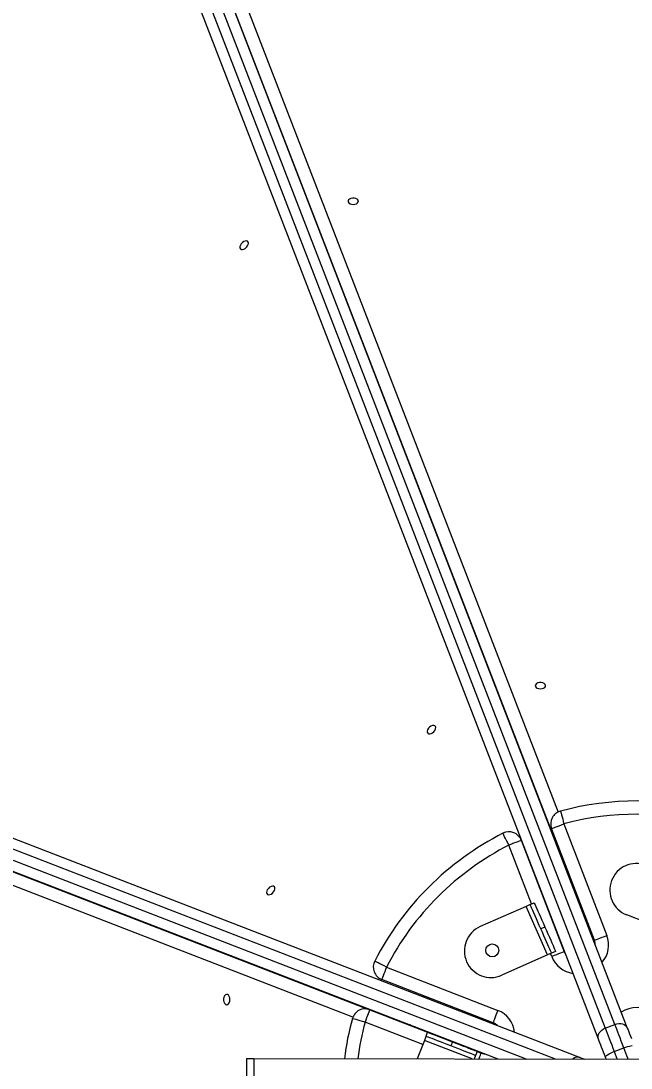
# Model space of a CAD drawing. Header units: millimetres. Extents: x -6332 to 8932, y -6739 to 7096.
# Drawn here: x -2264 to -1850, y 409 to 1119 of the extents above; entities that cross this region are included whole.
import ezdxf

# ---------------------------------------------------------------- set-up
doc = ezdxf.new("R2010")
doc.units = ezdxf.units.MM
for name, color, linetype in [('DIKOM_ОБЪЕКТ', 7, 'Continuous'), ('DIKOM_РАЗМЕР_ЗОНА', 7, 'Continuous'), ('DIKOM_РАЗМЕР_ОБЪЕКТА', 7, 'Continuous')]:
    doc.layers.add(name, color=color, linetype=linetype)
doc.styles.add('style1', font='arial.ttf', dxfattribs={"width": 0.8})
doc.dimstyles.new('1-50', dxfattribs={"dimtxt": 300, "dimasz": 200, "dimexe": 100, "dimexo": 0, "dimgap": 100, "dimtad": 1, "dimtxsty": 'style1', "dimcen": 200, "dimclrd": 7, "dimclre": 7, "dimclrt": 7, "dimadec": 1, "dimazin": 2, "dimtfac": 1, "dimtmove": 0, "dimatfit": 2, "dimfxl": 0, "dimlwd": 25, "dimlwe": 18, "dimarcsym": 0})

# ---------------------------------------------------------------- blocks, each defined once
blk = doc.blocks.new('*D9')
at = {"layer": 'Defpoints', "color": 0, "transparency": 16777216}
for p in [(777.17, 5593.97), (-4228.73, -3389.78), (7301.72, -3389.78)]:
    blk.add_point(p, dxfattribs=at)
at = {"layer": 'DIKOM_РАЗМЕР_ОБЪЕКТА', "color": 7, "lineweight": 18, "transparency": 16777216}
for p, q in [((777.17, 5593.97), (7401.72, 5593.97)), ((-4228.73, -3389.78), (7401.72, -3389.78))]:
    blk.add_line(p, q, dxfattribs=at)
at = {"layer": 'DIKOM_РАЗМЕР_ОБЪЕКТА', "color": 7, "lineweight": 25, "transparency": 16777216}
blk.add_line((7301.72, 5393.97), (7301.72, -3189.78), dxfattribs=at)
at = {"layer": 'DIKOM_РАЗМЕР_ОБЪЕКТА', "color": 7, "transparency": 16777216}
for points in [[(7268.39, 5393.97), (7335.06, 5393.97), (7301.72, 5593.97)], [(7268.39, -3189.78), (7335.06, -3189.78), (7301.72, -3389.78)]]:
    blk.add_solid(points, dxfattribs=at)
at = {"layer": 'DIKOM_РАЗМЕР_ОБЪЕКТА', "color": 7, "transparency": 16777216, "insert": (7048.55, 1153.71), "char_height": 300, "attachment_point": 5, "rotation": 90, "style": 'style1'}
blk.add_mtext('9000', dxfattribs=at)
blk = doc.blocks.new('*D10')
at = {"layer": 'Defpoints', "color": 0, "transparency": 16777216}
for p in [(4034.78, 3636.59), (-4490.85, -1960.46), (4034.78, -5533.39)]:
    blk.add_point(p, dxfattribs=at)
at = {"layer": 'DIKOM_РАЗМЕР_ОБЪЕКТА', "color": 7, "lineweight": 18, "transparency": 16777216}
for p, q in [((4034.78, 3636.59), (4034.78, -5633.39)), ((-4490.85, -1960.46), (-4490.85, -5633.39))]:
    blk.add_line(p, q, dxfattribs=at)
at = {"layer": 'DIKOM_РАЗМЕР_ОБЪЕКТА', "color": 7, "lineweight": 25, "transparency": 16777216}
blk.add_line((-4290.85, -5533.39), (3834.78, -5533.39), dxfattribs=at)
at = {"layer": 'DIKOM_РАЗМЕР_ОБЪЕКТА', "color": 7, "transparency": 16777216}
for points in [[(-4290.85, -5500.05), (-4290.85, -5566.72), (-4490.85, -5533.39)], [(3834.78, -5500.05), (3834.78, -5566.72), (4034.78, -5533.39)]]:
    blk.add_solid(points, dxfattribs=at)
at = {"layer": 'DIKOM_РАЗМЕР_ОБЪЕКТА', "color": 7, "transparency": 16777216, "insert": (308.03, -5280.21), "char_height": 300, "attachment_point": 5, "style": 'style1'}
blk.add_mtext('8500', dxfattribs=at)
blk = doc.blocks.new('*D11')
at = {"layer": 'Defpoints', "color": 0, "transparency": 16777216}
for p in [(1114.35, 7096.35), (-4349.59, -4627.34), (8831.76, -4627.34)]:
    blk.add_point(p, dxfattribs=at)
at = {"layer": 'DIKOM_РАЗМЕР_ЗОНА', "color": 7, "lineweight": 18, "transparency": 16777216}
for p, q in [((1114.35, 7096.35), (8931.76, 7096.35)), ((-4349.59, -4627.34), (8931.76, -4627.34))]:
    blk.add_line(p, q, dxfattribs=at)
at = {"layer": 'DIKOM_РАЗМЕР_ЗОНА', "color": 7, "lineweight": 25, "transparency": 16777216}
blk.add_line((8831.76, 6896.35), (8831.76, -4427.34), dxfattribs=at)
at = {"layer": 'DIKOM_РАЗМЕР_ЗОНА', "color": 7, "transparency": 16777216}
for points in [[(8798.42, 6896.35), (8865.09, 6896.35), (8831.76, 7096.35)], [(8798.42, -4427.34), (8865.09, -4427.34), (8831.76, -4627.34)]]:
    blk.add_solid(points, dxfattribs=at)
at = {"layer": 'DIKOM_РАЗМЕР_ЗОНА', "color": 7, "transparency": 16777216, "insert": (8578.59, 1308.2), "char_height": 300, "attachment_point": 5, "rotation": 90, "style": 'style1'}
blk.add_mtext('11750', dxfattribs=at)
blk = doc.blocks.new('*D12')
at = {"layer": 'Defpoints', "color": 0, "transparency": 16777216}
for p in [(6134.38, 3354.85), (-6332, -2644.93), (6134.38, -6639)]:
    blk.add_point(p, dxfattribs=at)
at = {"layer": 'DIKOM_РАЗМЕР_ЗОНА', "color": 7, "lineweight": 18, "transparency": 16777216}
for p, q in [((6134.38, 3354.85), (6134.38, -6739)), ((-6332, -2644.93), (-6332, -6739))]:
    blk.add_line(p, q, dxfattribs=at)
at = {"layer": 'DIKOM_РАЗМЕР_ЗОНА', "color": 7, "lineweight": 25, "transparency": 16777216}
blk.add_line((-6132, -6639), (5934.38, -6639), dxfattribs=at)
at = {"layer": 'DIKOM_РАЗМЕР_ЗОНА', "color": 7, "transparency": 16777216}
for points in [[(-6132, -6605.67), (-6132, -6672.33), (-6332, -6639)], [(5934.38, -6605.67), (5934.38, -6672.33), (6134.38, -6639)]]:
    blk.add_solid(points, dxfattribs=at)
at = {"layer": 'DIKOM_РАЗМЕР_ЗОНА', "color": 7, "transparency": 16777216, "insert": (-98.81, -6385.83), "char_height": 300, "attachment_point": 5, "style": 'style1'}
blk.add_mtext('12500', dxfattribs=at)

msp = doc.modelspace()

# ---------------------------------------------------------------- linework, layer by layer
at = {"layer": 'DIKOM_ОБЪЕКТ', "color": 7, "linetype": 'Continuous', "lineweight": 15}
for p, q in [((-2211.467, 1388.641), (-1899.863, 582.608)), ((-1894.594, 544.841), (-2218.278, 1382.123)), ((-1861.371, 438.7), (-2221.814, 1371.065)), ((-2228.343, 1368.541), (-1867.9, 436.175)), ((-2213.351, 1368.588), (-1852.908, 436.222)), ((-1872.495, 428.65), (-2232.938, 1361.015)), ((-2041.908, 997.372), (-2042.191, 996.686)), ((-2042.191, 996.686), (-2042.096, 995.982)), ((-2042.096, 995.982), (-2041.633, 995.335)), ((-2041.278, 997.963), (-2041.908, 997.372)), ((-2041.633, 995.335), (-2040.853, 994.815)), ((-2040.369, 998.397), (-2041.278, 997.963)), ((-2040.853, 994.815), (-2039.84, 994.479)), ((-2039.279, 998.627), (-2040.369, 998.397)), ((-2039.84, 994.479), (-2038.703, 994.362)), ((-2038.127, 998.627), (-2039.279, 998.627)), ((-2038.703, 994.362), (-2037.567, 994.479)), ((-2037.037, 998.397), (-2038.127, 998.627)), ((-2037.567, 994.479), (-2036.554, 994.815)), ((-2036.128, 997.963), (-2037.037, 998.397)), ((-2036.554, 994.815), (-2035.773, 995.335)), ((-2035.498, 997.372), (-2036.128, 997.963)), ((-2035.773, 995.335), (-2035.31, 995.982)), ((-2035.215, 996.686), (-2035.498, 997.372)), ((-2035.31, 995.982), (-2035.215, 996.686)), ((-2115.185, 966.657), (-2115.481, 965.717)), ((-2115.481, 965.717), (-2115.467, 964.88)), ((-2114.611, 967.596), (-2115.185, 966.657)), ((-2113.821, 968.434), (-2114.611, 967.596)), ((-2112.902, 969.079), (-2113.821, 968.434)), ((-2111.951, 969.462), (-2112.902, 969.079)), ((-2111.073, 969.541), (-2111.951, 969.462)), ((-2111.869, 964.528), (-2111.002, 965.28)), ((-2110.363, 969.307), (-2111.073, 969.541)), ((-2111.002, 965.28), (-2110.311, 966.18)), ((-2109.898, 968.786), (-2110.363, 969.307)), ((-2110.311, 966.18), (-2109.87, 967.133)), ((-2109.727, 968.034), (-2109.898, 968.786)), ((-2109.87, 967.133), (-2109.727, 968.034)), ((-2115.467, 964.88), (-2115.145, 964.234)), ((-2115.145, 964.234), (-2114.549, 963.851)), ((-2114.549, 963.851), (-2113.744, 963.773)), ((-2113.744, 963.773), (-2112.817, 964.007)), ((-2112.817, 964.007), (-2111.869, 964.528)), ((-2817.259, 776.695), (-1884.893, 416.252)), ((-1901.549, 415.186), (-2824.784, 772.1)), ((-2838.366, 762.035), (-2028.827, 449.076)), ((-2827.309, 765.571), (-1921.053, 415.221)), ((-2038.955, 443.66), (-2844.885, 755.224)), ((-1940.556, 415.257), (-2824.831, 757.108)), ((-1915.005, 669.108), (-1915.288, 668.424)), ((-1915.288, 668.424), (-1915.193, 667.719)), ((-1915.193, 667.719), (-1914.73, 667.072)), ((-1914.375, 669.7), (-1915.005, 669.108)), ((-1914.73, 667.072), (-1913.95, 666.552)), ((-1913.466, 670.134), (-1914.375, 669.7)), ((-1912.376, 670.364), (-1913.466, 670.134)), ((-1911.224, 670.364), (-1912.376, 670.364)), ((-1910.134, 670.134), (-1911.224, 670.364)), ((-1909.225, 669.7), (-1910.134, 670.134)), ((-1909.65, 666.552), (-1908.87, 667.072)), ((-1908.595, 669.108), (-1909.225, 669.7)), ((-1908.87, 667.072), (-1908.407, 667.719)), ((-1908.312, 668.424), (-1908.595, 669.108)), ((-1908.407, 667.719), (-1908.312, 668.424)), ((-1913.95, 666.552), (-1912.937, 666.215)), ((-1912.937, 666.215), (-1911.8, 666.099)), ((-1911.8, 666.099), (-1910.664, 666.215)), ((-1910.664, 666.215), (-1909.65, 666.552)), ((-1987.708, 639.333), (-1988.282, 638.393)), ((-1986.918, 640.171), (-1987.708, 639.333)), ((-1985.998, 640.816), (-1986.918, 640.171)), ((-1985.048, 641.199), (-1985.998, 640.816)), ((-1984.17, 641.277), (-1985.048, 641.199)), ((-1983.46, 641.044), (-1984.17, 641.277)), ((-1982.995, 640.523), (-1983.46, 641.044)), ((-1983.408, 637.918), (-1982.967, 638.87)), ((-1982.824, 639.771), (-1982.995, 640.523)), ((-1982.967, 638.87), (-1982.824, 639.771)), ((-1988.282, 638.393), (-1988.578, 637.454)), ((-1988.578, 637.454), (-1988.564, 636.616)), ((-1988.564, 636.616), (-1988.242, 635.971)), ((-1988.242, 635.971), (-1987.646, 635.589)), ((-1987.646, 635.589), (-1986.841, 635.51)), ((-1986.841, 635.51), (-1985.914, 635.744)), ((-1985.914, 635.744), (-1984.966, 636.265)), ((-1984.966, 636.265), (-1984.099, 637.016)), ((-1984.099, 637.016), (-1983.408, 637.918)), ((-1898.169, 583.252), (-1898.124, 583.085)), ((-1898.124, 583.085), (-1897.992, 582.59)), ((-1897.992, 582.59), (-1897.776, 581.787)), ((-1897.776, 581.787), (-1897.486, 580.706)), ((-1897.486, 580.706), (-1897.132, 579.389)), ((-1897.132, 579.389), (-1896.729, 577.886)), ((-1896.729, 577.886), (-1896.291, 576.255)), ((-1896.291, 576.255), (-1895.836, 574.559)), ((-1937.185, 568.065), (-1937.263, 568.219)), ((-1936.952, 567.609), (-1937.185, 568.065)), ((-1936.574, 566.868), (-1936.952, 567.609)), ((-1904.237, 571.329), (-1904.075, 571.391)), ((-1875.184, 495.772), (-1904.237, 571.329)), ((-1904.075, 571.391), (-1903.597, 571.575)), ((-1903.597, 571.575), (-1902.821, 571.874)), ((-1902.821, 571.874), (-1901.776, 572.275)), ((-1901.776, 572.275), (-1900.503, 572.765)), ((-1900.503, 572.765), (-1899.051, 573.323)), ((-1899.051, 573.323), (-1897.475, 573.929)), ((-1897.475, 573.929), (-1895.836, 574.559)), ((-1895.836, 574.559), (-1866.783, 499.002)), ((-1936.065, 565.871), (-1936.574, 566.868)), ((-1935.445, 564.657), (-1936.065, 565.871)), ((-1934.737, 563.271), (-1935.445, 564.657)), ((-1933.97, 561.767), (-1934.737, 563.271)), ((-1933.171, 560.203), (-1933.97, 561.767)), ((-1931.533, 560.833), (-1933.171, 560.203)), ((-1929.957, 561.44), (-1931.533, 560.833)), ((-1928.504, 561.998), (-1929.957, 561.44)), ((-1927.231, 562.487), (-1928.504, 561.998)), ((-1926.187, 562.889), (-1927.231, 562.487)), ((-1925.41, 563.188), (-1926.187, 562.889)), ((-1924.932, 563.371), (-1925.41, 563.188)), ((-1924.771, 563.433), (-1924.932, 563.371)), ((-1924.771, 563.433), (-1895.718, 487.876)), ((-1917.84, 520.331), (-1933.171, 560.203)), ((-1894.594, 544.841), (-1894.467, 545.922)), ((-1894.594, 544.051), (-1894.594, 544.841)), ((-1894.074, 543.867), (-1894.594, 544.841)), ((-1893.347, 543.008), (-1894.074, 543.867)), ((-2093.514, 532.358), (-2094.44, 532.124)), ((-2092.709, 532.279), (-2093.514, 532.358)), ((-2092.112, 531.897), (-2092.709, 532.279)), ((-1914.466, 536.634), (-1914.1, 536.268)), ((-1913.83, 535.219), (-1914.1, 536.268)), ((-1913.791, 534.879), (-1913.83, 535.219)), ((-1912.579, 531.725), (-1912.621, 532.444)), ((-2097.387, 528.997), (-2097.53, 528.097)), ((-2097.53, 528.097), (-2097.36, 527.345)), ((-2096.946, 529.95), (-2097.387, 528.997)), ((-2097.36, 527.345), (-2096.894, 526.824)), ((-2096.255, 530.851), (-2096.946, 529.95)), ((-2096.894, 526.824), (-2096.184, 526.59)), ((-2095.388, 531.603), (-2096.255, 530.851)), ((-2096.184, 526.59), (-2095.306, 526.669)), ((-2094.44, 532.124), (-2095.388, 531.603)), ((-2095.306, 526.669), (-2094.356, 527.051)), ((-2094.356, 527.051), (-2093.436, 527.697)), ((-2093.436, 527.697), (-2092.646, 528.534)), ((-2092.646, 528.534), (-2092.072, 529.474)), ((-2091.79, 531.251), (-2092.112, 531.897)), ((-2092.072, 529.474), (-2091.776, 530.414)), ((-2091.776, 530.414), (-2091.79, 531.251)), ((-1921.555, 518.687), (-1952.648, 504.932)), ((-1921.02, 518.924), (-1921.555, 518.687)), ((-1906.99, 485.765), (-1921.555, 518.687)), ((-1920.505, 519.152), (-1921.02, 518.924)), ((-1920.031, 519.362), (-1920.505, 519.152)), ((-1919.615, 519.546), (-1920.031, 519.362)), ((-1919.274, 519.697), (-1919.615, 519.546)), ((-1919.02, 519.809), (-1919.274, 519.697)), ((-1918.864, 519.878), (-1919.02, 519.809)), ((-1918.811, 519.901), (-1918.864, 519.878)), ((-1918.811, 519.901), (-1916.068, 521.115)), ((-1918.737, 519.733), (-1918.811, 519.901)), ((-1918.516, 519.234), (-1918.737, 519.733)), ((-1918.153, 518.414), (-1918.516, 519.234)), ((-1917.655, 517.288), (-1918.153, 518.414)), ((-1916.068, 521.115), (-1915.994, 520.947)), ((-1915.994, 520.947), (-1915.773, 520.448)), ((-1915.773, 520.448), (-1915.41, 519.627)), ((-1915.41, 519.627), (-1914.912, 518.502)), ((-1914.912, 518.502), (-1914.289, 517.094)), ((-1917.033, 515.881), (-1917.655, 517.288)), ((-1916.298, 514.22), (-1917.033, 515.881)), ((-1915.466, 512.34), (-1916.298, 514.22)), ((-1914.554, 510.278), (-1915.466, 512.34)), ((-1914.289, 517.094), (-1913.555, 515.433)), ((-1913.555, 515.433), (-1912.723, 513.553)), ((-1912.723, 513.553), (-1911.811, 511.492)), ((-1911.811, 511.492), (-1910.837, 509.291)), ((-1821.569, 500.635), (-1853.281, 512.895)), ((-1913.581, 508.078), (-1914.554, 510.278)), ((-1912.566, 505.783), (-1913.581, 508.078)), ((-1911.529, 503.44), (-1912.566, 505.783)), ((-1908.786, 504.653), (-1911.529, 503.44)), ((-1910.837, 509.291), (-1909.822, 506.996)), ((-1909.822, 506.996), (-1908.786, 504.653)), ((-1908.786, 504.653), (-1907.749, 502.311)), ((-1910.493, 501.097), (-1911.529, 503.44)), ((-1909.478, 498.802), (-1910.493, 501.097)), ((-1908.504, 496.602), (-1909.478, 498.802)), ((-1907.749, 502.311), (-1906.734, 500.016)), ((-1906.734, 500.016), (-1905.76, 497.815)), ((-1905.76, 497.815), (-1904.849, 495.754)), ((-1873.768, 496.317), (-1872.723, 496.718)), ((-1872.723, 496.718), (-1871.45, 497.208)), ((-1871.45, 497.208), (-1869.998, 497.767)), ((-1869.998, 497.767), (-1868.422, 498.373)), ((-1868.422, 498.373), (-1866.783, 499.002)), ((-1907.592, 494.54), (-1908.504, 496.602)), ((-1906.76, 492.66), (-1907.592, 494.54)), ((-1906.026, 490.999), (-1906.76, 492.66)), ((-1905.403, 489.592), (-1906.026, 490.999)), ((-1904.905, 488.466), (-1905.403, 489.592)), ((-1904.849, 495.754), (-1904.017, 493.874)), ((-1904.017, 493.874), (-1903.282, 492.213)), ((-1903.282, 492.213), (-1902.659, 490.806)), ((-1902.659, 490.806), (-1902.161, 489.68)), ((-1902.161, 489.68), (-1901.798, 488.859)), ((-1875.184, 495.772), (-1875.022, 495.834)), ((-1875.022, 495.834), (-1874.544, 496.018)), ((-1874.544, 496.018), (-1873.768, 496.317)), ((-1906.99, 485.765), (-1938.084, 472.01)), ((-1906.455, 486.002), (-1906.99, 485.765)), ((-1905.941, 486.229), (-1906.455, 486.002)), ((-1905.466, 486.439), (-1905.941, 486.229)), ((-1905.05, 486.623), (-1905.466, 486.439)), ((-1904.709, 486.774), (-1905.05, 486.623)), ((-1904.542, 487.646), (-1904.905, 488.466)), ((-1904.118, 484.646), (-1904.903, 486.688)), ((-1904.456, 486.887), (-1904.709, 486.774)), ((-1904.321, 487.146), (-1904.542, 487.646)), ((-1904.3, 486.956), (-1904.456, 486.887)), ((-1904.247, 486.979), (-1904.321, 487.146)), ((-1904.247, 486.979), (-1904.3, 486.956)), ((-1901.503, 488.193), (-1904.247, 486.979)), ((-1902.479, 485.277), (-1904.118, 484.646)), ((-1900.903, 485.883), (-1902.479, 485.277)), ((-1901.798, 488.859), (-1901.578, 488.36)), ((-1901.578, 488.36), (-1901.503, 488.193)), ((-1899.451, 486.441), (-1900.903, 485.883)), ((-1898.178, 486.93), (-1899.451, 486.441)), ((-1897.133, 487.332), (-1898.178, 486.93)), ((-1896.357, 487.631), (-1897.133, 487.332)), ((-1895.879, 487.814), (-1896.357, 487.631)), ((-1895.718, 487.876), (-1895.879, 487.814)), ((-1895.718, 487.876), (-1894.926, 486.3)), ((-1894.926, 486.3), (-1894.592, 485.808)), ((-2023.98, 481.581), (-2024.134, 481.66)), ((-2023.525, 481.347), (-2023.98, 481.581)), ((-2022.786, 480.966), (-2023.525, 481.347)), ((-2021.791, 480.454), (-2022.786, 480.966)), ((-2020.578, 479.829), (-2021.791, 480.454)), ((-2019.195, 479.116), (-2020.578, 479.829)), ((-2017.694, 478.344), (-2019.195, 479.116)), ((-2016.133, 477.54), (-2017.694, 478.344)), ((-2016.769, 475.903), (-2017.381, 474.33)), ((-2016.133, 477.54), (-2016.769, 475.903)), ((-2016.133, 477.54), (-1940.681, 448.215)), ((-2019.331, 469.312), (-2019.393, 469.151)), ((-1943.942, 439.826), (-2019.393, 469.151)), ((-2019.145, 469.79), (-2019.331, 469.312)), ((-2018.844, 470.565), (-2019.145, 469.79)), ((-2018.438, 471.608), (-2018.844, 470.565)), ((-2017.944, 472.879), (-2018.438, 471.608)), ((-2017.381, 474.33), (-2017.944, 472.879)), ((-2126.378, 457.223), (-2126.607, 456.133)), ((-2126.607, 456.133), (-2126.607, 454.981)), ((-2126.607, 454.981), (-2126.378, 453.891)), ((-2125.944, 458.132), (-2126.378, 457.223)), ((-2125.352, 458.762), (-2125.944, 458.132)), ((-2124.667, 459.044), (-2125.352, 458.762)), ((-2123.962, 458.95), (-2124.667, 459.044)), ((-2123.315, 458.487), (-2123.962, 458.95)), ((-2122.795, 457.706), (-2123.315, 458.487)), ((-2122.459, 456.694), (-2122.795, 457.706)), ((-2122.795, 453.407), (-2122.459, 454.42)), ((-2122.343, 455.557), (-2122.459, 456.694)), ((-2122.459, 454.42), (-2122.343, 455.557)), ((-2126.378, 453.891), (-2125.944, 452.982)), ((-2125.944, 452.982), (-2125.352, 452.352)), ((-2125.352, 452.352), (-2124.667, 452.068)), ((-2124.667, 452.068), (-2123.962, 452.164)), ((-2123.962, 452.164), (-2123.315, 452.627)), ((-2123.315, 452.627), (-2122.795, 453.407)), ((-2028.318, 446.188), (-2027.912, 447.231)), ((-2027.912, 447.231), (-2027.611, 448.007)), ((-2027.611, 448.007), (-2027.426, 448.484)), ((-2027.426, 448.484), (-2027.363, 448.646)), ((-2027.363, 448.646), (-1971.471, 426.923)), ((-1940.681, 448.215), (-1941.317, 446.578)), ((-2039.14, 442.575), (-2039.307, 442.62)), ((-2038.646, 442.441), (-2039.14, 442.575)), ((-2037.844, 442.223), (-2038.646, 442.441)), ((-2036.764, 441.928), (-2037.844, 442.223)), ((-2035.448, 441.57), (-2036.764, 441.928)), ((-2033.947, 441.161), (-2035.448, 441.57)), ((-2032.317, 440.718), (-2033.947, 441.161)), ((-2030.623, 440.257), (-2032.317, 440.718)), ((-2030.623, 440.257), (-2029.987, 441.894)), ((-1991.526, 425.061), (-2030.623, 440.257)), ((-2029.987, 441.894), (-2029.376, 443.467)), ((-2029.376, 443.467), (-2028.812, 444.917)), ((-2028.812, 444.917), (-2028.318, 446.188)), ((-1943.879, 439.987), (-1943.942, 439.826)), ((-1943.693, 440.465), (-1943.879, 439.987)), ((-1943.392, 441.239), (-1943.693, 440.465)), ((-1942.987, 442.283), (-1943.392, 441.239)), ((-1942.493, 443.554), (-1942.987, 442.283)), ((-1941.929, 445.005), (-1942.493, 443.554)), ((-1941.317, 446.578), (-1941.929, 445.005)), ((-2000.875, 438.351), (-2000.295, 438.351)), ((-1999.321, 437.831), (-2000.295, 438.351)), ((-1999.075, 437.651), (-1999.321, 437.831)), ((-1989.375, 430.627), (-1988.293, 433.426)), ((-1988.293, 433.426), (-1988.122, 433.359)), ((-1988.122, 433.359), (-1987.613, 433.163)), ((-1987.613, 433.163), (-1986.776, 432.839)), ((-1986.776, 432.839), (-1985.628, 432.395)), ((-1872.469, 431.854), (-1871.95, 432.925)), ((-1871.95, 432.925), (-1871.201, 433.93)), ((-1871.201, 433.93), (-1870.251, 434.829)), ((-1870.251, 434.829), (-1869.137, 435.587)), ((-1869.137, 435.587), (-1867.9, 436.175)), ((-1867.9, 436.175), (-1861.371, 438.7)), ((-1867.9, 436.175), (-1867.287, 434.591)), ((-1867.287, 434.591), (-1866.621, 432.867)), ((-1866.621, 432.867), (-1865.905, 431.015)), ((-1861.371, 438.7), (-1860.06, 439.096)), ((-1860.758, 437.115), (-1861.371, 438.7)), ((-1860.092, 435.391), (-1860.758, 437.115)), ((-1859.376, 433.539), (-1860.092, 435.391)), ((-1860.06, 439.096), (-1858.725, 439.284)), ((-1858.616, 431.572), (-1859.376, 433.539)), ((-1858.725, 439.284), (-1857.418, 439.259)), ((-1857.418, 439.259), (-1856.188, 439.019)), ((-1856.188, 439.019), (-1855.083, 438.576)), ((-1855.083, 438.576), (-1854.145, 437.943)), ((-1854.145, 437.943), (-1853.411, 437.149)), ((-1853.411, 437.149), (-1852.908, 436.222)), ((-1852.908, 436.222), (-1852.439, 435.007)), ((-1852.439, 435.007), (-1851.928, 433.685)), ((-1851.928, 433.685), (-1851.379, 432.265)), ((-1990.456, 427.829), (-1995.279, 415.355)), ((-1990.245, 428.375), (-1990.456, 427.829)), ((-1958.015, 415.288), (-1990.456, 427.829)), ((-1990.042, 428.9), (-1990.245, 428.375)), ((-1989.855, 429.383), (-1990.042, 428.9)), ((-1989.691, 429.808), (-1989.855, 429.383)), ((-1989.557, 430.156), (-1989.691, 429.808)), ((-1989.457, 430.414), (-1989.557, 430.156)), ((-1989.395, 430.574), (-1989.457, 430.414)), ((-1989.375, 430.627), (-1989.395, 430.574)), ((-1989.204, 430.561), (-1989.375, 430.627)), ((-1988.695, 430.365), (-1989.204, 430.561)), ((-1987.857, 430.04), (-1988.695, 430.365)), ((-1986.709, 429.597), (-1987.857, 430.04)), ((-1985.274, 429.042), (-1986.709, 429.597)), ((-1985.628, 432.395), (-1984.192, 431.84)), ((-1983.58, 428.388), (-1985.274, 429.042)), ((-1984.192, 431.84), (-1982.498, 431.186)), ((-1981.662, 427.646), (-1983.58, 428.388)), ((-1982.498, 431.186), (-1980.581, 430.444)), ((-1979.56, 426.833), (-1981.662, 427.646)), ((-1980.581, 430.444), (-1978.478, 429.631)), ((-1977.316, 425.965), (-1979.56, 426.833)), ((-1978.478, 429.631), (-1976.234, 428.763)), ((-1974.975, 425.06), (-1977.316, 425.965)), ((-1976.234, 428.763), (-1973.893, 427.858)), ((-1973.893, 427.858), (-1971.504, 426.935)), ((-1971.504, 426.935), (-1972.586, 424.137)), ((-1971.504, 426.935), (-1969.114, 426.011)), ((-1969.114, 426.011), (-1966.774, 425.106)), ((-1872.747, 429.674), (-1872.738, 430.756)), ((-1872.495, 428.65), (-1872.747, 429.674)), ((-1872.738, 430.756), (-1872.469, 431.854)), ((-1872.026, 427.435), (-1872.495, 428.65)), ((-1871.515, 426.113), (-1872.026, 427.435)), ((-1870.966, 424.693), (-1871.515, 426.113)), ((-1865.905, 431.015), (-1865.145, 429.049)), ((-1865.145, 429.049), (-1864.345, 426.981)), ((-1864.345, 426.981), (-1863.513, 424.827)), ((-1857.816, 429.504), (-1858.616, 431.572)), ((-1856.984, 427.351), (-1857.816, 429.504)), ((-1856.123, 425.126), (-1856.984, 427.351)), ((-1851.379, 432.265), (-1850.796, 430.758)), ((-1850.796, 430.758), (-1850.183, 429.173)), ((-1972.586, 424.137), (-1974.975, 425.06)), ((-1970.196, 423.213), (-1972.586, 424.137)), ((-1967.856, 422.308), (-1970.196, 423.213)), ((-1965.611, 421.44), (-1967.856, 422.308)), ((-1966.774, 425.106), (-1964.529, 424.239)), ((-1963.509, 420.628), (-1965.611, 421.44)), ((-1964.529, 424.239), (-1962.427, 423.426)), ((-1961.591, 419.887), (-1963.509, 420.628)), ((-1962.427, 423.426), (-1960.509, 422.685)), ((-1959.897, 419.231), (-1961.591, 419.887)), ((-1960.509, 422.685), (-1958.815, 422.03)), ((-1958.462, 418.676), (-1959.897, 419.231)), ((-1958.815, 422.03), (-1957.38, 421.474)), ((-1957.314, 418.233), (-1958.462, 418.676)), ((-1957.38, 421.474), (-1956.232, 421.031)), ((-1956.232, 421.031), (-1955.395, 420.708)), ((-1954.715, 420.445), (-1955.796, 417.646)), ((-1955.395, 420.708), (-1954.886, 420.51)), ((-1954.886, 420.51), (-1954.715, 420.445)), ((-1954.726, 420.414), (-1951.911, 419.32)), ((-1952.461, 417.907), (-1952.16, 418.682)), ((-1952.16, 418.682), (-1951.974, 419.159)), ((-1951.974, 419.159), (-1951.911, 419.32)), ((-1951.911, 419.32), (-1950.212, 418.845)), ((-1950.212, 418.845), (-1949.624, 418.761)), ((-1870.383, 423.185), (-1870.966, 424.693)), ((-1869.77, 421.6), (-1870.383, 423.185)), ((-1869.132, 419.95), (-1869.77, 421.6)), ((-1868.472, 418.243), (-1869.132, 419.95)), ((-1866.24, 418.155), (-1865.313, 418.699)), ((-1865.313, 418.699), (-1864.231, 419.256)), ((-1864.231, 419.256), (-1863.035, 419.804)), ((-1863.513, 424.827), (-1862.652, 422.602)), ((-1863.035, 419.804), (-1861.771, 420.322)), ((-1862.652, 422.602), (-1861.771, 420.322)), ((-1861.771, 420.322), (-1855.242, 422.846)), ((-1861.771, 420.322), (-1861.066, 418.498)), ((-1855.242, 422.846), (-1856.123, 425.126)), ((-1855.242, 422.846), (-1853.958, 423.313)), ((-1854.537, 421.022), (-1855.242, 422.846)), ((-1853.831, 419.197), (-1854.537, 421.022)), ((-1853.958, 423.313), (-1852.705, 423.713)), ((-1853.153, 417.441), (-1853.831, 419.197)), ((-1852.705, 423.713), (-1851.53, 424.028)), ((-1851.53, 424.028), (-1850.478, 424.249)), ((-1850.478, 424.249), (-1849.589, 424.365)), ((-2111.105, 415.564), (-2111.132, 400.563)), ((-2111.105, 415.564), (-2111.026, 415.563)), ((-2111.026, 415.563), (-2110.593, 415.563)), ((-2110.593, 415.563), (-2109.814, 415.561)), ((-2109.814, 415.561), (-2108.749, 415.559)), ((-2108.749, 415.559), (-2107.48, 415.557)), ((-2107.48, 415.557), (-2106.105, 415.554)), ((-2106.105, 415.554), (-2106.132, 400.555)), ((-2106.105, 415.554), (-1821.285, 415.042)), ((-1956.477, 417.91), (-1957.314, 418.233)), ((-1956.667, 415.394), (-1956.709, 415.285)), ((-1956.464, 415.919), (-1956.667, 415.394)), ((-1955.967, 417.712), (-1956.477, 417.91)), ((-1956.277, 416.403), (-1956.464, 415.919)), ((-1956.113, 416.827), (-1956.277, 416.403)), ((-1955.979, 417.174), (-1956.113, 416.827)), ((-1955.879, 417.434), (-1955.979, 417.174)), ((-1955.796, 417.646), (-1955.967, 417.712)), ((-1955.817, 417.593), (-1955.879, 417.434)), ((-1955.796, 417.646), (-1955.817, 417.593)), ((-1953.482, 415.279), (-1953.36, 415.592)), ((-1953.36, 415.592), (-1952.866, 416.863)), ((-1952.866, 416.863), (-1952.461, 417.907)), ((-1884.893, 416.252), (-1883.679, 415.783)), ((-1883.679, 415.783), (-1882.357, 415.272)), ((-1882.357, 415.272), (-1882.045, 415.151)), ((-1867.797, 416.495), (-1868.472, 418.243)), ((-1867.797, 416.495), (-1867.769, 416.798)), ((-1867.559, 415.879), (-1867.797, 416.495)), ((-1867.769, 416.798), (-1867.492, 417.186)), ((-1867.321, 415.266), (-1867.559, 415.879)), ((-1867.492, 417.186), (-1866.976, 417.644)), ((-1867.267, 415.125), (-1867.321, 415.266)), ((-1866.976, 417.644), (-1866.24, 418.155)), ((-1861.066, 418.498), (-1860.361, 416.673)), ((-1860.361, 416.673), (-1859.757, 415.111)), ((-1852.527, 415.822), (-1853.153, 417.441)), ((-1852.247, 415.097), (-1852.527, 415.822))]:
    msp.add_line(p, q, dxfattribs=at)
msp.add_circle((-1944.451, 488.875), 4.4, dxfattribs=at)
for centre, radius, start, end in [((-1846.33, 390.087), 200, 74.771489, 105.022315), ((-1895.836, 574.559), 9, 105.022315, 201.032891), ((-1846.33, 390.087), 191, 74.771489, 105.022315), ((-1846.33, 390.087), 200, 117.043467, 152.750337), ((-1933.171, 560.203), 9, 21.032891, 117.043467), ((-1846.33, 390.087), 191, 117.043467, 152.750337), ((-1846.791, 529.684), 18, 68.864011, 158.864011), ((-1889.343, 546.271), 5.701, 202.911063, 231.613713), ((-1846.791, 529.684), 18, 158.864011, 248.864011), ((-1945.366, 488.471), 18, 113.864011, 203.864011), ((-1883.584, 492.542), 18, 318.608696, 21.032891), ((-1883.584, 492.542), 9, 358.452917, 21.032891), ((-1887.317, 491.107), 18, 201.032891, 262.246696), ((-2016.133, 477.54), 9, 152.750337, 248.760913), ((-1945.366, 488.471), 18, 203.864011, 293.864011), ((-1990.561, 463.424), 5.899, 250.695205, 278.798936), ((-2030.623, 440.257), 9, 68.760913, 164.771489), ((-1947.202, 431.437), 18, 6.336718, 68.760913), ((-1846.258, 430.087), 20, 57.747331, 122.644941), ((-1846.33, 390.087), 200, 164.771489, 172.716146), ((-1846.33, 390.087), 191, 164.771489, 172.375874), ((-1947.202, 431.437), 9, 46.180939, 68.760913), ((-1886.485, 411.41), 5.097, 71.806251, 132.548756)]:
    msp.add_arc(centre, radius, start, end, dxfattribs=at)
for points, knots in [([(-2263.888, 1361.422), (-2264.483, 1359.483), (-2266.21, 1353.855), (-2269.258, 1344.502), (-2273.112, 1333.354), (-2277.212, 1322.172), (-2281.552, 1310.962), (-2286.132, 1299.73), (-2290.948, 1288.483), (-2295.999, 1277.225), (-2301.281, 1265.964), (-2306.791, 1254.705), (-2312.528, 1243.455), (-2318.488, 1232.219), (-2324.667, 1221.004), (-2331.063, 1209.815), (-2337.672, 1198.66), (-2344.49, 1187.543), (-2351.514, 1176.472), (-2358.741, 1165.45), (-2366.166, 1154.486), (-2373.785, 1143.585), (-2381.595, 1132.752), (-2389.591, 1121.994), (-2397.769, 1111.316), (-2406.124, 1100.724), (-2414.652, 1090.224), (-2423.349, 1079.821), (-2432.21, 1069.521), (-2441.229, 1059.33), (-2450.403, 1049.253), (-2459.726, 1039.296), (-2469.194, 1029.463), (-2478.8, 1019.761), (-2488.54, 1010.194), (-2498.41, 1000.768), (-2508.402, 991.488), (-2518.513, 982.358), (-2528.736, 973.384), (-2539.066, 964.57), (-2549.498, 955.922), (-2560.026, 947.443), (-2570.643, 939.138), (-2581.345, 931.013), (-2592.126, 923.07), (-2602.979, 915.315), (-2613.9, 907.752), (-2624.881, 900.383), (-2635.918, 893.215), (-2647.003, 886.249), (-2658.132, 879.492), (-2669.298, 872.944), (-2680.495, 866.611), (-2691.717, 860.495), (-2702.957, 854.599), (-2714.211, 848.928), (-2725.471, 843.483), (-2736.731, 838.268), (-2747.986, 833.286), (-2759.231, 828.534), (-2770.454, 824.038), (-2778.918, 820.771), (-2783.627, 819.082), (-2784.613, 818.728)], [0, 0, 0, 0, 0.0087836, 0.0254967, 0.0422106, 0.0589251, 0.0756404, 0.0923566, 0.1090736, 0.1257918, 0.1425105, 0.1592307, 0.1759513, 0.192673, 0.2093954, 0.2261191, 0.2428436, 0.2595686, 0.2762945, 0.2930214, 0.3097486, 0.3264768, 0.3432055, 0.3599349, 0.376665, 0.3933953, 0.4101259, 0.426857, 0.4435889, 0.4603206, 0.4770527, 0.4937849, 0.5105171, 0.5272495, 0.5439823, 0.5607146, 0.577447, 0.5941788, 0.6109109, 0.6276424, 0.6443738, 0.6611045, 0.6778353, 0.6945652, 0.7112945, 0.7280233, 0.7447517, 0.7614794, 0.7782062, 0.7949323, 0.8116573, 0.8283817, 0.8451051, 0.8618276, 0.8785493, 0.8952699, 0.9119893, 0.9287079, 0.9454254, 0.9621419, 0.9788575, 0.9955719, 1, 1, 1, 1]), ([(-1893.296, 540.694), (-1893.115, 540.432), (-1892.701, 539.833), (-1892.15, 539.356), (-1891.839, 539.088)], [0, 0, 0, 0, 0.4366937, 1, 1, 1, 1]), ([(-1988.686, 456.377), (-1988.476, 456.351), (-1987.79, 456.267), (-1987.102, 456.355), (-1986.624, 456.415)], [0, 0, 0, 0, 0.3050244, 1, 1, 1, 1]), ([(-1996.349, 436.591), (-1996.489, 436.737), (-1996.642, 436.896), (-1996.829, 437.007), (-1996.845, 437.017)], [0, 0, 0, 0, 0.9185371, 1, 1, 1, 1])]:
    msp.add_open_spline(points, degree=3, knots=knots, dxfattribs=at)

# ---------------------------------------------------------------- dimensions: what is measured, and where the dimension line sits
at = {"layer": 'DIKOM_РАЗМЕР_ЗОНА'}
dim = msp.add_linear_dim(base=(8831.757, -4627.344), p1=(1114.346, 7096.351), p2=(-4349.589, -4627.344), angle=90, text='11750', dimstyle='1-50', dxfattribs=at)
dim.commit()
dim.dimension.update_dxf_attribs({"geometry": '*D11', "text_midpoint": (8831.757, 1308.196), "dimtype": 160})
dim = msp.add_linear_dim(base=(6134.379, -6639), p1=(-6332, -2644.933), p2=(6134.379, 3354.853), text='12500', dimstyle='1-50', dxfattribs=at)
dim.commit()
dim.dimension.update_dxf_attribs({"geometry": '*D12', "text_midpoint": (-98.81, -6639), "dimtype": 160})
at = {"layer": 'DIKOM_РАЗМЕР_ОБЪЕКТА'}
dim = msp.add_linear_dim(base=(7301.722, -3389.779), p1=(777.17, 5593.968), p2=(-4228.728, -3389.779), angle=90, text='9000', dimstyle='1-50', dxfattribs=at)
dim.commit()
dim.dimension.update_dxf_attribs({"geometry": '*D9', "text_midpoint": (7301.722, 1153.714), "dimtype": 160})
dim = msp.add_linear_dim(base=(4034.777, -5533.386), p1=(-4490.848, -1960.464), p2=(4034.777, 3636.587), text='8500', dimstyle='1-50', dxfattribs=at)
dim.commit()
dim.dimension.update_dxf_attribs({"geometry": '*D10', "text_midpoint": (308.034, -5533.386), "dimtype": 160})

doc.saveas('drawing.dxf')
